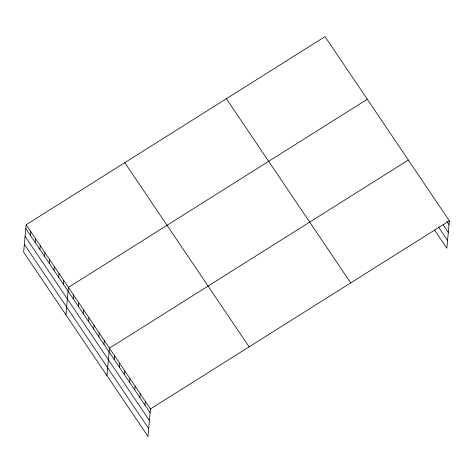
<?xml version="1.0" encoding="UTF-8"?>
<svg xmlns="http://www.w3.org/2000/svg" width="473" height="473" viewBox="0 0 473 473"><rect width="100%" height="100%" fill="white"/><g stroke="black" fill="none" stroke-linecap="round" stroke-linejoin="round"><path stroke-width="0.71" d="M26.145 224.752L23.65 252.192L147.972 436.384L150.473 408.944L26.145 224.752L325.028 36.616L449.35 220.808L446.855 248.248L434.622 230.132M30.503 235.489L30.846 231.711M35.197 242.442L35.54 238.67M39.892 249.401L40.235 245.623M44.592 256.36L44.935 252.582M49.287 263.319L49.63 259.541M53.981 270.278L54.33 266.5M58.682 277.237L59.024 273.459M63.376 284.196L63.719 280.418M65.918 314.817L68.419 287.377L367.296 99.241M73.203 298.753L73.546 294.975M78.329 306.35L78.672 302.572M83.461 313.948L83.804 310.17M88.587 321.545L88.93 317.767M93.713 329.143L94.056 325.365M98.845 336.741L99.188 332.962M103.971 344.338L104.314 340.56M106.945 375.597L109.446 348.158L408.323 160.028M114.23 359.533L114.572 355.755M119.356 367.131L119.699 363.353M124.488 374.728L124.831 370.95M129.614 382.326L129.957 378.554M134.74 389.923L135.083 386.151M139.872 397.527L140.215 393.749M144.998 405.125L145.341 401.346M150.473 408.944L449.35 220.808M447.032 221.666L449.007 224.586M443.166 224.799L448.298 232.397M438.489 226.999L447.564 240.438M226.396 98.703L350.718 282.895M124.777 162.665L249.1 346.857M25.802 228.53L150.124 412.722M25.093 236.334L149.415 420.527M24.36 244.381L148.682 428.573"/></g></svg>
